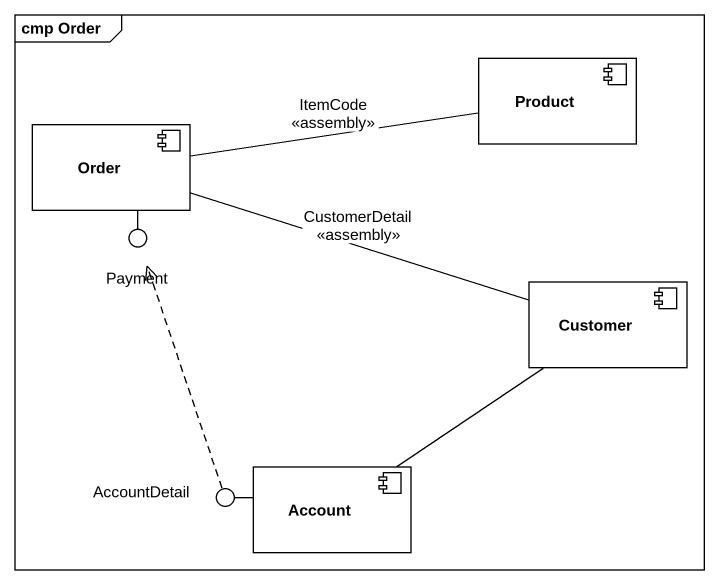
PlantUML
@startuml
mainframe cmp Order
component Product
component Order
() Payment
component Customer
() AccountDetail
component Account
Order -- Payment
Account -left- AccountDetail
Order -right- Product : ItemCode\n<<assembly>>
Order -right- Customer : CustomerDetail\n<<assembly>>
AccountDetail .up.> Payment
Account -up- Customer
@enduml
